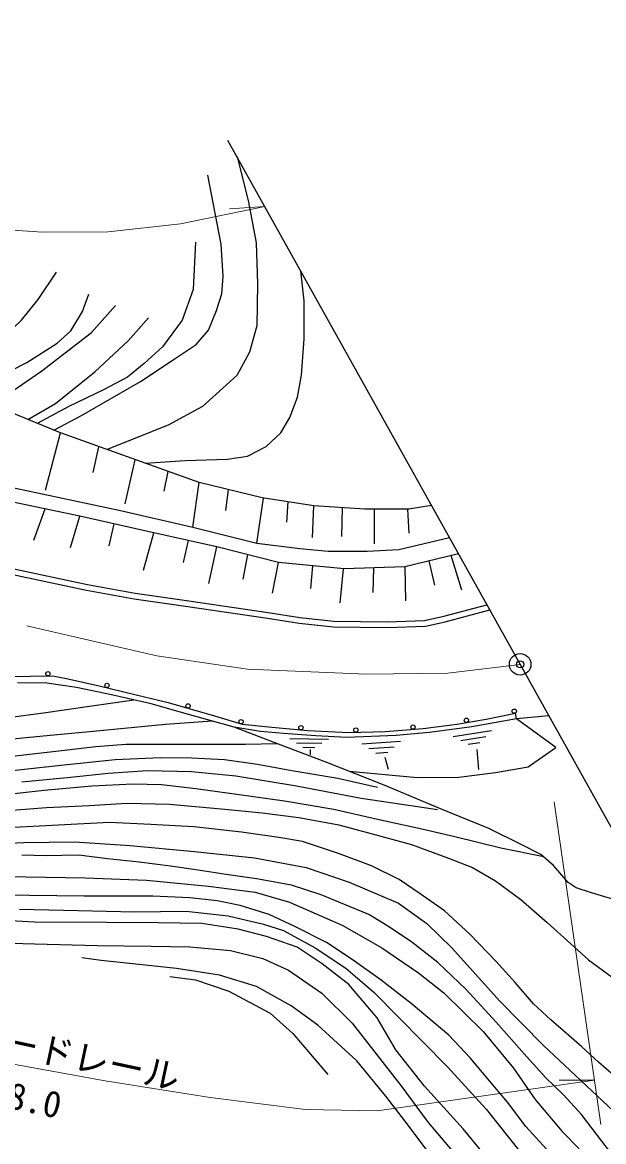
# Model space of a CAD drawing. Units: millimetres at full size, sheet at 1:1000; details may follow other scales. Extents: x 40000 to 680000, y 20000 to 380000.
# Drawn here: x 513634 to 554049, y 239770 to 317520 of the extents above; entities that cross this region are included whole.
import ezdxf
from ezdxf.enums import TextEntityAlignment as Align

# ---------------------------------------------------------------- set-up
doc = ezdxf.new("R2010")
doc.units = ezdxf.units.MM
doc.header["$LTSCALE"] = 1000
doc.header["$PDMODE"] = 32
doc.header["$PDSIZE"] = 500
doc.linetypes.add('CHAIN', pattern=[18.5, 12, -1.5, 3.5, -1.5])
for name, color, linetype, lineweight in [('M-BGD', 7, 'Continuous', 25), ('M-BMK', 2, 'CHAIN', 13), ('M-BMK-OTRS', 5, 'Continuous', 25), ('M-BMK-SRVR', 3, 'Continuous', 25), ('M-STR-HTXT', 7, 'Continuous', 13)]:
    doc.layers.add(name, color=color, linetype=linetype, lineweight=lineweight)
doc.layers.add('M-OTRS', color=6, linetype='Continuous')
doc.styles.add('ＭＳ ゴシック', font='')
doc.styles.get('ＭＳ ゴシック').set_extended_font_data('MS Gothic')

msp = doc.modelspace()

# ---------------------------------------------------------------- linework, layer by layer
at = {"layer": 'M-BGD'}
for p, q in [((515239, 285016), (516278, 289000)), ((518553, 286254), (518952, 288044)), ((520789, 284085), (521473, 287142)), ((523502, 284951), (523772, 286320)), ((525479, 282459), (525921, 285552)), ((527775, 283603), (527962, 285056)), ((529934, 281336), (530403, 284471)), ((532012, 282801), (532112, 284216)), ((533816, 281741), (533906, 283947)), ((535854, 281805), (535900, 283808)), ((514432, 281556), (515210, 283724)), ((516972, 281042), (517619, 283224)), ((538117, 281307), (538117, 283700)), ((540525, 282029), (540427, 283700)), ((519664, 281168), (520006, 282688)), ((522067, 279460), (522778, 282065)), ((524844, 279989), (525187, 281530)), ((526601, 278548), (527166, 281091)), ((528997, 278852), (529309, 280547)), ((531034, 277870), (531452, 280002)), ((542316, 278433), (541911, 280112)), ((544198, 278088), (543439, 280481)), ((533686, 278184), (533839, 279771)), ((535737, 277204), (535966, 279566)), ((538014, 277925), (538073, 279632)), ((540238, 279708), (540280, 277326)), ((543598, 267917), (546254, 268340)), ((532228, 267776), (534916, 267732)), ((532686, 267468), (534447, 267439)), ((537244, 267397), (539927, 267578)), ((544111, 267645), (545851, 267922)), ((544625, 267372), (545448, 267503)), ((533145, 267161), (533979, 267147)), ((533638, 266998), (533644, 266645)), ((537730, 267079), (539488, 267198)), ((538217, 266761), (539048, 266817)), ((545224, 267005), (545360, 265609)), ((538827, 266469), (539060, 265636))]:
    msp.add_line(p, q, dxfattribs=at)
for points in [[(528568, 308174), (529334, 305137), (529896, 302200), (529990, 299367), (529934, 296430), (529428, 294615), (528539, 292995), (526165, 290841), (523773, 289528), (519523, 287840)], [(515822, 289187), (517746, 290209), (521840, 292573), (524043, 294042), (525722, 295143), (526578, 296132), (527125, 297505), (527504, 298655), (527588, 299860), (527448, 302108), (526536, 306915)], [(525667, 302248), (525511, 298962), (524756, 296839), (523387, 294983), (522096, 293824), (520938, 292871), (519282, 291986), (516867, 290842), (514657, 289666)], [(507779, 292494), (508836, 292897), (510052, 293845), (512084, 295427), (513566, 296841), (514741, 298260), (515996, 300168)], [(522177, 286891), (524945, 287079), (527890, 287179), (529294, 287375), (530582, 288057), (531599, 288997), (532230, 290065), (532756, 291473), (533042, 293006), (533224, 295539), (533222, 298184), (532992, 300249)], [(542083, 283961), (540494, 283700), (537447, 283700), (533906, 283947), (530317, 284484), (525921, 285552), (516278, 289000), (505154, 293574), (499948, 295862), (495299, 297961), (491116, 299915)], [(509497, 291788), (511599, 292721), (513935, 293901), (516065, 295235), (517015, 296082), (517817, 297432), (518254, 298648)], [(456964, 298067), (458194, 297198), (459650, 296003), (461102, 294832), (462804, 293297), (465298, 290743), (467854, 288065), (472669, 283459), (475902, 280382), (478119, 278535), (481199, 276381), (484617, 274226), (487635, 272164), (490129, 270718), (494483, 268982), (498548, 267997), (502581, 268028), (506030, 268397), (510540, 268951), (515097, 269567), (518297, 270020), (521375, 270459)], [(511542, 290947), (514987, 293311), (518452, 295979), (520120, 297852)], [(514025, 289926), (515931, 291043), (518683, 293234), (520993, 295389), (522405, 297005)], [(486101, 294071), (492671, 290951), (497338, 289139), (503016, 287326), (520462, 283618), (525479, 282459), (529934, 281336), (532916, 280964), (534896, 280794), (537617, 280779), (539798, 280903), (543328, 281731)], [(543956, 280606), (540238, 279708), (536019, 279560), (531452, 280002), (527166, 281091), (522660, 282092), (517619, 283224), (507287, 285369), (502598, 286534), (497100, 288247), (492492, 290119), (485476, 293150)], [(504337, 280990), (518090, 278078), (521414, 277473), (525150, 276935), (530674, 276122), (532874, 275776), (535257, 275532), (538999, 275484), (541654, 275569), (543041, 275871), (546131, 276709)], [(504419, 281381), (518168, 278471), (521479, 277868), (525208, 277331), (530734, 276518), (532925, 276173), (535280, 275932), (538995, 275884), (541605, 275967), (542946, 276260), (545930, 277069)], [(512408, 272077), (514211, 272109), (515722, 272125), (516697, 271931), (518976, 271443), (521461, 270826), (523768, 270274), (526991, 269358), (528908, 268758), (530987, 268563), (533489, 268319), (536337, 268191), (538855, 268256), (541503, 268467), (543842, 268775), (545893, 269118), (547914, 269535)], [(555450, 256391), (553210, 257046), (552146, 257393), (551578, 257776), (550567, 258945), (549672, 259726), (548373, 260382), (546059, 261515), (542833, 262833), (538790, 264542), (534811, 266103), (531446, 267374), (528357, 268565), (525288, 269412), (522599, 270182), (519833, 270808), (517390, 271312), (515340, 271616), (513300, 271649)], [(550237, 269354), (547995, 269143), (544878, 268593), (541931, 268196), (539630, 267981), (536181, 267832), (534029, 267948), (531794, 268113), (530200, 268262), (528357, 268565)], [(536366, 265493), (541101, 265072), (543977, 265086), (546520, 265412), (548807, 265810), (550724, 267137), (547995, 269143), (547914, 269535)], [(526823, 268988), (523594, 268750), (518546, 268264), (515077, 267938), (511760, 267615)], [(512533, 266502), (515964, 266889), (518744, 267206), (520821, 267382), (523555, 267383), (526845, 267383), (529144, 267376), (531341, 267415)], [(538317, 264368), (535563, 264996), (532373, 265533), (529977, 265956), (527682, 266280), (525388, 266401), (523235, 266441), (520096, 266300), (516306, 265898), (513790, 265617), (511235, 265335)], [(513602, 264766), (516976, 265098), (519605, 265367), (522338, 265553), (525402, 265470), (528486, 265180), (532697, 264474), (537189, 263626), (540647, 263109), (542491, 262837)], [(549881, 259544), (546898, 260151), (543702, 260931), (541409, 261465), (538337, 262140), (535280, 262831), (531863, 263415), (528698, 263860), (525703, 264275), (523307, 264551), (521318, 264598), (518461, 264459), (515158, 264168), (513054, 263922)], [(512014, 262727), (515307, 262971), (518278, 263115), (520890, 263273), (523867, 263202), (527713, 262858), (530297, 262600), (532867, 262296), (535638, 261765), (538553, 260993), (540695, 260413), (543263, 259461), (544938, 258817), (546533, 257883), (548288, 256596), (550112, 254996), (551780, 253507), (553001, 252400), (554651, 251187)], [(554751, 244362), (553703, 245295), (552527, 246352), (550379, 248232), (549184, 249331), (547894, 250812), (546579, 252293), (544753, 254189), (542996, 255792), (541291, 256991), (539839, 257970), (537909, 258921), (535607, 259773), (533101, 260625), (531465, 260898), (528863, 261263), (525559, 261641), (522565, 261796), (519691, 261934), (516135, 261763), (512609, 261572)], [(510818, 260408), (513727, 260558), (517267, 260588), (521137, 260348), (525607, 259928), (529776, 259479), (533360, 258815), (536360, 257795), (539779, 256326), (541759, 254917), (543506, 253230), (546806, 249542), (549866, 246454), (554722, 241904)], [(555337, 237979), (553915, 239799), (552502, 241643), (551253, 243013), (550021, 244209), (548720, 245665), (546587, 248057), (544467, 250356), (542525, 252211), (540704, 253615), (539160, 254673), (537720, 255540), (536034, 256239), (534418, 256920), (532355, 257582), (529922, 258029), (527801, 258321), (525699, 258652), (523937, 258905), (521757, 259178), (519558, 259411), (517553, 259664), (515257, 259625), (513592, 259668)], [(509771, 258264), (513864, 258166), (517996, 258088), (522276, 257931), (526565, 257520), (529816, 257109), (532205, 256404), (535916, 254773), (538638, 253227), (541184, 251504), (542947, 250095), (545676, 247421), (547771, 244876), (549279, 242703), (551159, 240472), (552354, 239278)], [(550088, 239254), (548649, 240814), (547359, 242515), (546122, 243991), (544780, 245593), (543284, 247163), (540668, 249354), (538571, 250977), (536576, 252430), (534773, 253609), (532584, 254722), (530804, 255543), (528781, 256166), (527183, 256486), (525286, 256706), (522706, 256828), (517926, 256823), (512209, 256896)], [(513443, 255906), (517514, 255832), (521446, 255722), (525034, 255778), (527952, 255462), (530405, 254886), (531787, 254436), (533981, 253228), (536118, 251816), (538070, 250144), (543182, 244959), (545888, 242020), (549036, 238068)], [(548524, 235520), (544284, 240659), (541584, 243614), (539595, 246140), (538314, 248364), (536325, 250688), (534483, 252119), (532750, 253267), (530605, 254025), (528647, 254525), (526113, 254915), (523101, 254958), (519484, 254980), (514483, 255013), (510664, 255231)], [(510362, 253621), (514476, 253501), (518851, 253386), (522601, 253339), (525286, 253293), (528097, 253035), (530365, 252480), (532148, 251670), (534462, 250074), (536569, 247992), (539954, 243679), (541853, 241087), (544422, 238057)], [(544128, 235915), (542163, 238618), (540460, 240908), (538904, 242925), (536882, 245373), (534170, 247852), (532320, 249197), (529902, 250542), (527350, 251322), (524344, 251805), (521527, 252099), (519110, 252351), (517767, 252534)], [(523879, 251237), (525665, 250997), (528001, 250224), (530861, 248693), (532441, 247286), (534863, 244436)]]:
    msp.add_lwpolyline(points, dxfattribs=at)
for centre in [(515414, 272272), (519518, 271463), (525154, 270036), (547838, 269672), (528841, 268936), (544511, 269039), (532998, 268518), (536820, 268353), (540795, 268561)]:
    msp.add_circle(centre, 150, dxfattribs=at)
at = {"layer": 'M-BMK'}
msp.add_lwpolyline([(435916, 314549), (438866, 314844), (442193, 314905), (447351, 314115), (452602, 312391), (456674, 310171), (459938, 307748), (478254, 288275), (481673, 285577), (485417, 283368), (490054, 281236), (495918, 279777), (522992, 273510), (529282, 272579), (537569, 272231), (543228, 272323), (548243, 272925)], dxfattribs=at)
at = {"layer": 'M-BMK-OTRS'}
msp.add_line((573354, 227937), (527928, 309321), dxfattribs=at)
at = {"layer": 'M-BMK-SRVR'}
msp.add_circle((548243, 272925), 750, dxfattribs=at)
at = {"layer": 'M-OTRS'}
msp.add_point((548243, 272925), dxfattribs=at)
at = {"layer": 'M-STR-HTXT'}
for p, q in [((530495, 304722), (528045, 304572)), ((553866, 240958), (550610, 263378)), ((553420, 244029), (550965, 244031))]:
    msp.add_line(p, q, dxfattribs=at)
for points in [[(433074, 345167), (438993, 345131), (443642, 344753), (449404, 343450), (454565, 341688), (460256, 338929), (465417, 335530), (468593, 333011), (472073, 329702), (474455, 326746), (476527, 323538), (479299, 320055), (481936, 317268), (485108, 314312), (488839, 311509), (492071, 309419), (494566, 308067), (500140, 305649), (506272, 303935), (510525, 303243), (515045, 302949), (519611, 302967), (524640, 303531), (530495, 304722)], [(461102, 263748), (466183, 261119), (472866, 257981), (478689, 255541), (485214, 253048), (490688, 251107), (496214, 249357), (502421, 247636), (506578, 246530), (512883, 245183), (519381, 243982), (526695, 242838), (533324, 242011), (538307, 241916), (553420, 244029)]]:
    msp.add_lwpolyline(points, dxfattribs=at)

# ---------------------------------------------------------------- texts
at = {"layer": 'M-STR-HTXT', "style": 'ＭＳ ゴシック'}
for s, p in [('ガードレール', (509562, 245893)), ('L=78.0', (508699, 242388))]:
    msp.add_text(s, height=1833, rotation=347.939, dxfattribs=at).set_placement(p, align=Align.BOTTOM_LEFT)

doc.saveas('drawing.dxf')
